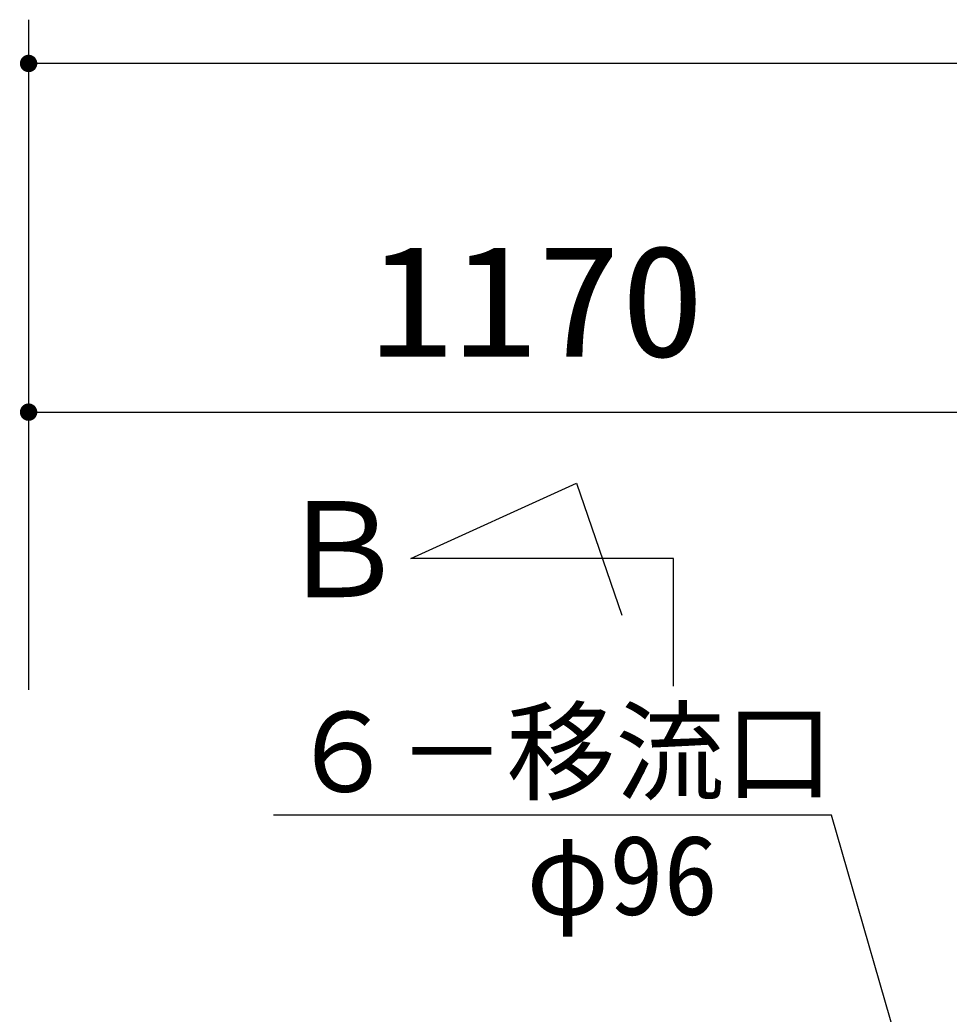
# Model space of a CAD drawing. Units: millimetres, scale not verified. Extents: x -14850 to 14850, y -10500 to 10500.
# Drawn here: x -10718 to -9652, y 1715 to 2856 of the extents above; entities that cross this region are included whole.
import ezdxf
from ezdxf.enums import TextEntityAlignment as Align

# ---------------------------------------------------------------- set-up
doc = ezdxf.new("R2010")
doc.units = ezdxf.units.MM
doc.header["$LTSCALE"] = 50
for name, color, linetype, lineweight in [('0-0_機器', 2, 'Continuous', 25), ('0-1_空気管', 3, 'Continuous', 25), ('0-5_製作', 5, 'Continuous', 25)]:
    doc.layers.add(name, color=color, linetype=linetype, lineweight=lineweight)
doc.styles.add('ＭＳ ゴシック', font='')
doc.styles.get('ＭＳ ゴシック').set_extended_font_data('MS Gothic')

msp = doc.modelspace()

# ---------------------------------------------------------------- linework, layer by layer
at = {"layer": '0-0_機器', "color": 3}
msp.add_line((-9967.9, 2091.49), (-9967.9, 2237.86), dxfattribs=at)
msp.add_lwpolyline([(-9967.9, 2237.86), (-10269.39, 2237.86), (-10079.06, 2324.37), (-10027.16, 2172.97)], dxfattribs=at)
at = {"layer": '0-1_空気管'}
msp.add_lwpolyline([(-9417.89, 664.92), (-9786.71, 1943.64), (-10426.94, 1943.64)], dxfattribs=at)
at = {"layer": '0-5_製作', "color": 2}
for p, q in [((-10707.89, 2855.89), (-10707.89, 2087.31)), ((-7137.89, 2805.89), (-10707.89, 2805.89)), ((-10707.89, 2405.89), (-9537.89, 2405.89))]:
    msp.add_line(p, q, dxfattribs=at)
at = {"layer": '0-5_製作'}
for points in [[(-10716.34, 2811.25), (-10717.89, 2805.89), (-10717.87, 2806.52)], [(-10716.34, 2811.25), (-10707.89, 2805.89), (-10717.89, 2805.89)], [(-10707.89, 2805.89), (-10717.82, 2804.64), (-10717.89, 2805.89)], [(-10716.34, 2811.25), (-10717.87, 2806.52), (-10716.94, 2810.15)], [(-10716.94, 2810.15), (-10717.87, 2806.52), (-10717.72, 2807.76)], [(-10707.89, 2805.89), (-10717.58, 2803.4), (-10717.82, 2804.64)], [(-10716.94, 2810.15), (-10717.72, 2807.76), (-10717.41, 2808.98)], [(-10707.89, 2805.89), (-10717.19, 2802.21), (-10717.58, 2803.4)], [(-10707.89, 2805.89), (-10716.66, 2801.07), (-10717.19, 2802.21)], [(-10707.89, 2805.89), (-10715.98, 2800.01), (-10716.66, 2801.07)], [(-10715.6, 2812.26), (-10707.89, 2805.89), (-10716.34, 2811.25)], [(-10707.89, 2805.89), (-10715.18, 2799.04), (-10715.98, 2800.01)], [(-10714.74, 2813.18), (-10707.89, 2805.89), (-10715.6, 2812.26)], [(-10707.89, 2805.89), (-10714.27, 2798.18), (-10715.18, 2799.04)], [(-10713.77, 2813.98), (-10707.89, 2805.89), (-10714.74, 2813.18)], [(-10707.89, 2805.89), (-10713.25, 2797.45), (-10714.27, 2798.18)], [(-10712.71, 2814.65), (-10707.89, 2805.89), (-10713.77, 2813.98)], [(-10707.89, 2805.89), (-10712.15, 2796.84), (-10713.25, 2797.45)], [(-10711.58, 2815.19), (-10707.89, 2805.89), (-10712.71, 2814.65)], [(-10707.89, 2805.89), (-10710.98, 2796.38), (-10712.15, 2796.84)], [(-10710.38, 2815.57), (-10707.89, 2805.89), (-10711.58, 2815.19)], [(-10707.89, 2805.89), (-10709.77, 2796.07), (-10710.98, 2796.38)], [(-10709.15, 2815.81), (-10707.89, 2805.89), (-10710.38, 2815.57)], [(-10707.89, 2795.89), (-10709.77, 2796.07), (-10707.89, 2805.89)], [(-10707.89, 2815.89), (-10707.89, 2805.89), (-10709.15, 2815.81)], [(-10707.27, 2815.87), (-10707.89, 2805.89), (-10707.89, 2815.89)], [(-10706.02, 2815.71), (-10707.89, 2805.89), (-10707.27, 2815.87)], [(-10704.8, 2815.4), (-10707.89, 2805.89), (-10706.02, 2815.71)], [(-10704.8, 2815.4), (-10697.89, 2805.89), (-10707.89, 2805.89)], [(-10697.89, 2805.89), (-10707.89, 2795.89), (-10707.89, 2805.89)], [(-10697.89, 2805.89), (-10706.64, 2795.97), (-10707.89, 2795.89)], [(-10697.89, 2805.89), (-10705.41, 2796.2), (-10706.64, 2795.97)], [(-10697.89, 2805.89), (-10704.21, 2796.59), (-10705.41, 2796.2)], [(-10703.64, 2814.94), (-10697.89, 2805.89), (-10704.8, 2815.4)], [(-10697.89, 2805.89), (-10703.08, 2797.13), (-10704.21, 2796.59)], [(-10702.54, 2814.33), (-10697.89, 2805.89), (-10703.64, 2814.94)], [(-10697.89, 2805.89), (-10702.02, 2797.8), (-10703.08, 2797.13)], [(-10701.52, 2813.59), (-10697.89, 2805.89), (-10702.54, 2814.33)], [(-10697.89, 2805.89), (-10701.05, 2798.6), (-10702.02, 2797.8)], [(-10700.6, 2812.73), (-10697.89, 2805.89), (-10701.52, 2813.59)], [(-10697.89, 2805.89), (-10700.19, 2799.51), (-10701.05, 2798.6)], [(-10699.8, 2811.77), (-10697.89, 2805.89), (-10700.6, 2812.73)], [(-10697.89, 2805.89), (-10699.45, 2800.53), (-10700.19, 2799.51)], [(-10699.13, 2810.71), (-10697.89, 2805.89), (-10699.8, 2811.77)], [(-10697.89, 2805.89), (-10698.85, 2801.63), (-10699.45, 2800.53)], [(-10698.6, 2809.57), (-10697.89, 2805.89), (-10699.13, 2810.71)], [(-10697.91, 2805.26), (-10698.85, 2801.63), (-10697.89, 2805.89)], [(-10698.21, 2808.38), (-10697.89, 2805.89), (-10698.6, 2809.57)], [(-10697.97, 2807.14), (-10697.89, 2805.89), (-10698.21, 2808.38)], [(-10707.89, 2795.89), (-10708.52, 2795.91), (-10709.77, 2796.07)], [(-10698.07, 2804.02), (-10698.85, 2801.63), (-10697.91, 2805.26)], [(-10698.07, 2804.02), (-10698.38, 2802.8), (-10698.85, 2801.63)], [(-10716.34, 2411.25), (-10717.89, 2405.89), (-10716.94, 2410.15)], [(-10716.34, 2411.25), (-10707.89, 2405.89), (-10717.89, 2405.89)], [(-10716.94, 2410.15), (-10717.89, 2405.89), (-10717.87, 2406.52)], [(-10716.94, 2410.15), (-10717.87, 2406.52), (-10717.41, 2408.98)], [(-10717.41, 2408.98), (-10717.87, 2406.52), (-10717.72, 2407.76)], [(-10715.6, 2412.26), (-10707.89, 2405.89), (-10716.34, 2411.25)], [(-10714.74, 2413.18), (-10707.89, 2405.89), (-10715.6, 2412.26)], [(-10713.77, 2413.98), (-10707.89, 2405.89), (-10714.74, 2413.18)], [(-10712.71, 2414.65), (-10707.89, 2405.89), (-10713.77, 2413.98)], [(-10711.58, 2415.19), (-10707.89, 2405.89), (-10712.71, 2414.65)], [(-10710.38, 2415.57), (-10707.89, 2405.89), (-10711.58, 2415.19)], [(-10709.15, 2415.81), (-10707.89, 2405.89), (-10710.38, 2415.57)], [(-10707.89, 2415.89), (-10707.89, 2405.89), (-10709.15, 2415.81)], [(-10707.27, 2415.87), (-10707.89, 2405.89), (-10707.89, 2415.89)], [(-10706.02, 2415.71), (-10707.89, 2405.89), (-10707.27, 2415.87)], [(-10704.8, 2415.4), (-10707.89, 2405.89), (-10706.02, 2415.71)], [(-10704.8, 2415.4), (-10697.89, 2405.89), (-10707.89, 2405.89)], [(-10703.64, 2414.94), (-10697.89, 2405.89), (-10704.8, 2415.4)], [(-10702.54, 2414.33), (-10697.89, 2405.89), (-10703.64, 2414.94)], [(-10701.52, 2413.59), (-10697.89, 2405.89), (-10702.54, 2414.33)], [(-10700.6, 2412.73), (-10697.89, 2405.89), (-10701.52, 2413.59)], [(-10699.8, 2411.77), (-10697.89, 2405.89), (-10700.6, 2412.73)], [(-10699.13, 2410.71), (-10697.89, 2405.89), (-10699.8, 2411.77)], [(-10698.6, 2409.57), (-10697.89, 2405.89), (-10699.13, 2410.71)], [(-10698.21, 2408.38), (-10697.89, 2405.89), (-10698.6, 2409.57)], [(-10697.97, 2407.14), (-10697.89, 2405.89), (-10698.21, 2408.38)], [(-10707.89, 2405.89), (-10717.82, 2404.64), (-10717.89, 2405.89)], [(-10707.89, 2405.89), (-10717.58, 2403.4), (-10717.82, 2404.64)], [(-10707.89, 2405.89), (-10717.19, 2402.21), (-10717.58, 2403.4)], [(-10707.89, 2405.89), (-10716.66, 2401.07), (-10717.19, 2402.21)], [(-10707.89, 2405.89), (-10715.98, 2400.01), (-10716.66, 2401.07)], [(-10707.89, 2405.89), (-10715.18, 2399.04), (-10715.98, 2400.01)], [(-10707.89, 2405.89), (-10714.27, 2398.18), (-10715.18, 2399.04)], [(-10707.89, 2405.89), (-10713.25, 2397.45), (-10714.27, 2398.18)], [(-10707.89, 2405.89), (-10712.15, 2396.84), (-10713.25, 2397.45)], [(-10707.89, 2405.89), (-10710.98, 2396.38), (-10712.15, 2396.84)], [(-10707.89, 2405.89), (-10709.77, 2396.07), (-10710.98, 2396.38)], [(-10707.89, 2395.89), (-10709.77, 2396.07), (-10707.89, 2405.89)], [(-10707.89, 2395.89), (-10708.52, 2395.91), (-10709.77, 2396.07)], [(-10697.89, 2405.89), (-10707.89, 2395.89), (-10707.89, 2405.89)], [(-10697.89, 2405.89), (-10706.64, 2395.97), (-10707.89, 2395.89)], [(-10697.89, 2405.89), (-10705.41, 2396.2), (-10706.64, 2395.97)], [(-10697.89, 2405.89), (-10704.21, 2396.59), (-10705.41, 2396.2)], [(-10697.89, 2405.89), (-10703.08, 2397.13), (-10704.21, 2396.59)], [(-10697.89, 2405.89), (-10702.02, 2397.8), (-10703.08, 2397.13)], [(-10697.89, 2405.89), (-10701.05, 2398.6), (-10702.02, 2397.8)], [(-10697.89, 2405.89), (-10700.19, 2399.51), (-10701.05, 2398.6)], [(-10697.89, 2405.89), (-10699.45, 2400.53), (-10700.19, 2399.51)], [(-10697.89, 2405.89), (-10698.85, 2401.63), (-10699.45, 2400.53)], [(-10697.91, 2405.26), (-10698.85, 2401.63), (-10697.89, 2405.89)], [(-10697.91, 2405.26), (-10698.38, 2402.8), (-10698.85, 2401.63)], [(-10698.07, 2404.02), (-10698.38, 2402.8), (-10697.91, 2405.26)]]:
    msp.add_solid(points, dxfattribs=at)

# ---------------------------------------------------------------- texts
at = {"layer": '0-0_機器', "color": 4, "style": 'ＭＳ ゴシック'}
msp.add_text('Ｂ', height=110, dxfattribs=at).set_placement((-10423.52, 2160.62), align=Align.BOTTOM_LEFT)
at = {"layer": '0-1_空気管', "color": 4, "style": 'ＭＳ ゴシック'}
for s, p in [('６－移流口', (-10409.99, 1942.78)), ('φ96', (-10136.63, 1801.6))]:
    msp.add_text(s, height=91.79, dxfattribs=at).set_placement(p, align=Align.BOTTOM_LEFT)
at = {"layer": '0-5_製作', "color": 4, "style": 'ＭＳ ゴシック', "width": 1.1}
msp.add_text('1170', height=128.4, dxfattribs=at).set_placement((-10316.64, 2430.89), align=Align.BOTTOM_LEFT)

doc.saveas('drawing.dxf')
